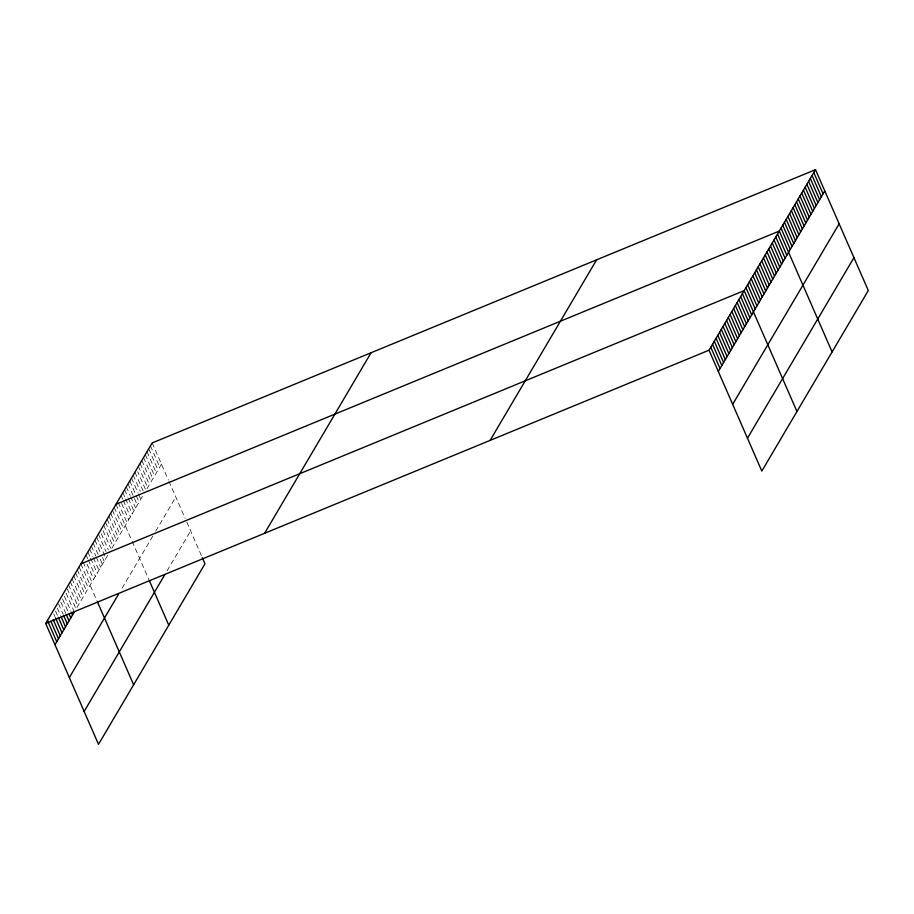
<?xml version="1.0" encoding="UTF-8"?>
<svg xmlns="http://www.w3.org/2000/svg" width="914" height="914" viewBox="0 0 914 914"><rect width="100%" height="100%" fill="white"/><g stroke="black" fill="none" stroke-linecap="round" stroke-linejoin="round"><path stroke-width="0.69" stroke-dasharray="4.57 3.43" d="M107.692 555.358L76.068 608.975L67.328 588.97M111.794 548.4L142.493 496.336M161.458 464.175L145.943 490.487L137.751 471.738M122.053 588.228L152.832 536.027M155.711 531.148L175.819 497.045M167.056 570.862L190.615 530.92M152.181 442.924L168.37 479.999M168.907 481.221L185.142 518.375M186.787 522.134L201.788 556.477M150.456 445.849L159.733 467.1M148.731 448.774L158.008 470.024M147.005 451.699L156.294 472.949M145.28 454.612L154.569 475.874M143.555 457.537L152.844 478.787M141.83 460.462L151.118 481.712M140.105 463.387L149.393 484.637M138.38 466.311L147.668 487.562M134.941 472.161L143.132 490.909M133.215 475.074L140.31 491.332M131.49 477.999L138.048 493M138.585 494.257L140.779 499.25M129.765 480.924L135.775 494.68M136.323 495.925L139.054 502.174M128.04 483.849L137.329 505.099M126.315 486.774L130.142 495.525M130.691 496.77L135.603 508.024M124.59 489.698L127.869 497.193M128.417 498.45L133.878 510.949M122.864 492.623L125.058 497.616M125.595 498.873L132.153 513.874M121.151 495.537L122.784 499.295M123.333 500.541L130.428 516.798M121.608 503.465L128.703 519.712M118.249 502.643L126.977 522.637M115.975 504.311L131.639 540.174M132.176 541.385L148.936 579.762M114.216 507.293L123.504 528.543M112.456 510.275L121.745 531.525M110.708 513.245L119.985 534.496M108.949 516.227L118.226 537.478M107.189 519.209L116.478 540.46M105.43 522.191L114.718 543.442M103.67 525.162L112.959 546.412M103.008 530.646L110.663 548.149M101.26 533.627L108.355 549.874M98.404 534.107L106.047 551.599M96.644 537.078L105.933 558.328M94.896 540.06L100.357 552.559M102.539 557.563L104.173 561.31M93.137 543.042L98.049 554.295M100.232 559.288L102.425 564.292M91.377 546.024L95.753 556.02M96.29 557.266L100.666 567.274M89.618 548.994L92.897 556.5M93.445 557.746L98.906 570.245M87.87 551.976L90.052 556.98M90.6 558.226L97.147 573.227M86.11 554.958L87.744 558.705M88.292 559.951L95.387 576.208M87.081 564.189L93.639 579.19M83.14 562.167L91.88 582.161M80.832 563.892L97.033 600.966M79.084 566.874L88.361 588.125M77.324 569.845L86.613 591.107M75.565 572.827L84.853 594.077M73.805 575.809L83.094 597.059M72.057 578.791L81.335 600.041M70.298 581.761L79.575 603.023M68.539 584.743L77.827 605.993M66.116 593.209L73.76 610.701M64.357 596.179L70.915 611.18M62.609 599.161L68.607 612.917M60.85 602.143L65.762 613.397M58.542 603.868L62.917 613.877M57.331 608.096L60.61 615.602M55.571 611.078L57.765 616.082M53.823 614.059L54.909 616.562"/><path stroke-width="1.37" d="M202.325 557.7L204.976 563.789L98.506 744.339L45.7 623.474L152.181 442.924L815.494 169.661L868.3 290.526L761.819 471.076L709.024 350.211L815.494 169.661M54.989 644.724L74.308 611.957M69.35 677.594L118.534 594.18M84.145 711.469L164.76 574.769M264.592 533.296L371.073 352.747M490.121 440.388L596.602 259.839M718.301 371.461L824.782 190.912M732.662 404.331L839.143 223.793M747.458 438.206L853.939 257.657M115.975 504.311L779.299 231.048L832.094 351.913M80.832 563.892L744.156 290.629L796.962 411.494M45.7 623.474L709.024 350.211M813.768 172.586L823.057 193.837M812.043 175.511L821.332 196.761M810.33 178.436L819.607 199.686M808.604 181.36L817.881 202.611M806.879 184.285L816.156 205.536M805.154 187.199L814.443 208.461M803.429 190.123L812.717 211.374M801.704 193.048L810.992 214.299M799.979 195.973L809.267 217.224M798.253 198.898L807.542 220.148M796.528 201.823L805.817 223.073M794.814 204.747L804.091 225.998M793.089 207.661L802.366 228.923M791.364 210.586L800.641 231.836M789.639 213.51L798.927 234.761M787.914 216.435L797.202 237.686M786.189 219.36L795.477 240.611M784.463 222.285L793.752 243.535M782.738 225.21L792.027 246.46M781.013 228.123L790.302 249.385M777.54 234.03L786.817 255.28M775.78 237.012L785.069 258.262M774.021 239.982L783.309 261.244M772.273 242.964L781.55 264.215M770.513 245.946L779.791 267.196M768.754 248.928L778.043 270.178M766.995 251.898L776.283 273.16M765.235 254.88L774.524 276.131M763.487 257.862L772.764 279.113M761.728 260.844L771.016 282.095M759.968 263.815L769.257 285.077M758.209 266.797L767.497 288.047M756.461 269.779L765.738 291.029M754.701 272.76L763.978 294.011M752.942 275.731L762.23 296.993M751.182 278.713L760.471 299.963M749.423 281.695L758.711 302.945M747.675 284.677L756.952 305.927M745.915 287.647L755.204 308.909M742.396 293.611L751.685 314.862M740.648 296.593L749.926 317.844M738.889 299.564L748.166 320.825M737.13 302.545L746.418 323.796M735.37 305.527L744.659 326.778M733.622 308.509L742.899 329.76M731.863 311.48L741.14 332.742M730.103 314.462L739.392 335.712M728.344 317.444L737.632 338.694M726.584 320.426L735.873 341.676M724.836 323.396L734.113 344.658M723.077 326.378L732.365 347.628M721.317 329.36L730.606 350.61M719.558 332.342L728.846 353.592M717.81 335.312L727.087 356.574M716.05 338.294L725.328 359.545M714.291 341.276L723.58 362.527M712.532 344.258L721.82 365.509M710.772 347.229L720.061 368.491M149.485 581.018L168.782 625.176M97.57 602.189L133.638 684.757M71.463 612.437L72.549 614.939M69.156 614.162L70.801 617.91M66.311 614.642L69.041 620.892M63.454 615.122L67.282 623.874M61.158 616.847L65.522 626.855M58.302 617.327L63.774 629.826M55.457 617.807L62.015 632.808M53.161 619.532L60.255 635.79M50.853 621.269L58.496 638.772M47.459 620.492L56.737 641.742"/></g></svg>
